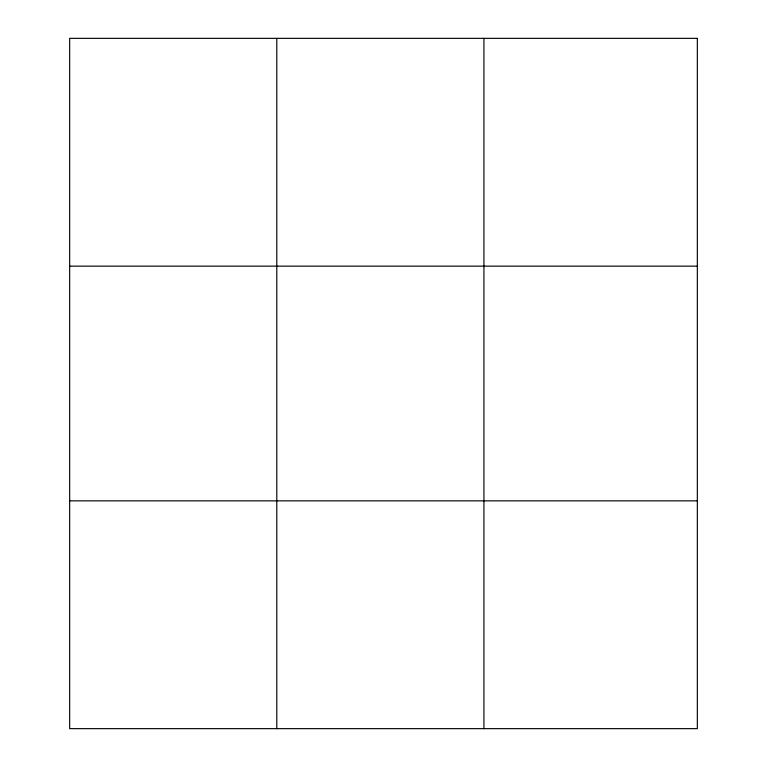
<?xml version="1.0" encoding="UTF-8"?>
<svg xmlns="http://www.w3.org/2000/svg" width="767" height="767" viewBox="0 0 767 767"><rect width="100%" height="100%" fill="white"/><g stroke="black" fill="none" stroke-linecap="round" stroke-linejoin="round"><path stroke-width="1.15" d="M276.791 38.35L276.791 728.65M483.929 38.35L483.929 728.65M69.663 266.149L697.337 266.149M69.663 500.851L697.337 500.851M697.337 38.35L697.337 728.65L69.663 728.65L69.663 38.35L697.337 38.35"/></g></svg>
